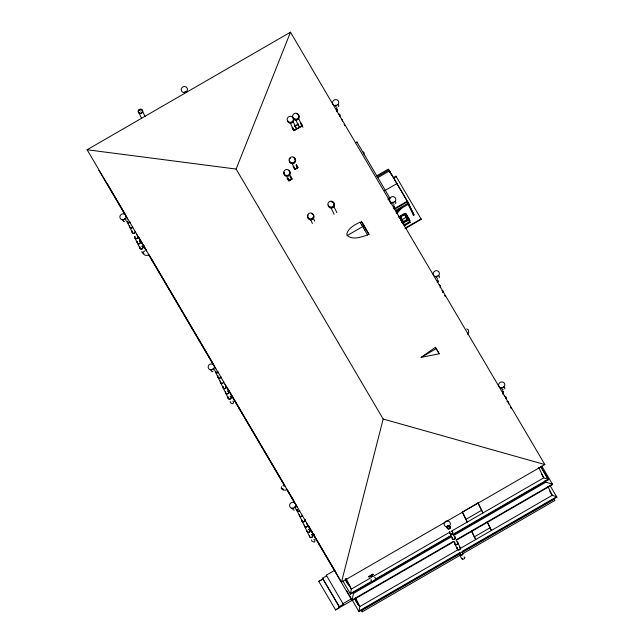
<?xml version="1.0" encoding="UTF-8"?>
<svg xmlns="http://www.w3.org/2000/svg" width="644" height="644" viewBox="0 0 644 644"><rect width="100%" height="100%" fill="white"/><g stroke="black" fill="none" stroke-linecap="round" stroke-linejoin="round"><path stroke-width="0.97" d="M447.169 527.066L447.363 526.261A1.521 1.521 0 0 1 448.731 525.472L449.528 525.705M449.472 525.85L449.271 526.663A1.521 1.521 0 0 1 449.021 526.993M450.357 527.13L450.156 527.935A1.521 1.521 0 0 1 448.796 528.724L447.991 528.491M393.758 205.79L393.516 206.507M437.332 279.85L437.083 280.559M371.274 576.646L371.677 576.267L371.813 576.726M371.314 575.688C370.711 574.81 371.322 576.718 371.878 576.565M372.015 576.71C371.194 576.147 370.719 576.283 370.92 575.913M184.353 92.825L184.595 92.108A1.521 1.248 -28.1 0 1 185.955 91.319L186.712 91.456M373.093 581.073L350.529 594.114L351.31 589.075L346.239 578.586M460.532 552.89L358.982 611.599L359.763 606.559L355.536 597.817M454.519 541.322L352.035 600.57L353.427 593.446L451.822 536.565M341.497 582.112L383.18 419.035L236.115 169.058L290.476 32.2L544.856 464.557L341.497 582.112L87.117 149.754L290.476 32.2M123.229 219.395L123.028 220.208A1.521 1.393 -72.4 0 0 123.793 221.504L124.542 221.641M125.846 220.715L126.039 219.902A1.521 1.393 -72.4 0 0 125.282 218.614L124.525 218.477M211.506 369.447L211.312 370.252A1.521 1.393 -72.4 0 0 212.069 371.548L212.826 371.685M214.13 370.767L214.323 369.954A1.521 1.393 -72.4 0 0 213.567 368.658L212.81 368.521M292.94 507.85L292.738 508.663A1.521 1.393 -72.4 0 0 293.503 509.951L294.26 510.088M295.556 509.171L295.757 508.358A1.521 1.393 -72.4 0 0 294.992 507.061L294.244 506.933M141.889 251.458L142.155 252.681L143.958 253.656M230.166 401.502L230.439 402.733L232.734 403.772A1.578 1.497 -25.8 0 0 232.774 401.148M311.599 539.914L311.873 541.137L314.159 542.176A1.578 1.497 -25.8 0 0 313.829 539.414M467.608 334.228L468.647 332.191L468.357 329.817L466.707 328.899M335.782 105.02L335.54 105.737A1.521 1.377 16.6 0 0 336.305 107.033L337.102 107.258M336.434 109.496L336.683 108.78A1.521 1.377 16.6 0 0 336.643 108.401M338.535 106.606L338.776 105.89A1.521 1.377 16.6 0 0 338.011 104.594L337.214 104.368M392.864 202.039L392.623 202.747A1.521 1.377 16.6 0 0 393.379 204.043L394.184 204.277M395.609 203.617L395.851 202.908A1.521 1.377 16.6 0 0 395.094 201.612L394.289 201.379M436.431 276.091L436.189 276.799A1.521 1.377 16.6 0 0 436.946 278.095L437.751 278.329M439.176 277.669L439.425 276.96A1.521 1.377 16.6 0 0 438.661 275.664L437.864 275.431M501.885 387.334L501.636 388.042A1.521 1.377 16.6 0 0 502.401 389.338L503.197 389.572M502.537 391.802L502.779 391.093A1.521 1.377 16.6 0 0 502.739 390.715M504.63 388.912L504.872 388.203A1.521 1.377 16.6 0 0 504.115 386.907L503.31 386.674M396.141 212.85L400.117 208.551M396.921 212.391L398.902 210.242M400.222 208.817L401.542 207.384M397.107 212.649L401.743 207.634M397.227 212.906L402.508 207.191M374.285 580.896L375.283 579.729L374.285 580.896L373.617 580.59M421.104 357.388L435.4 347.301L439.208 353.765L421.104 357.388L436.35 348.565M144.747 250.991L143.201 251.981L143.242 253.841L145.142 255.282L147.363 255.435L148.909 254.436M287.039 489.215L285.493 490.205L283.271 490.052L281.372 488.611L281.331 486.759M294.405 126.321L298.373 124.026M294.59 126.562L298.494 124.308M300.635 123.068L302.157 125.652L293.97 130.386L292.448 127.802M144.32 245.799L142.727 246.837M355.544 142.799L356.913 142.01L389.845 198.062L387.801 199.246M376.643 175.86L388.38 169.082L408.9 203.947L396.318 211.216M377.175 176.77L388.912 169.984M377.634 177.76L389.483 170.91L391.649 175.273M389.322 171.916L389.87 171.602M393.42 177.663L395.955 176.19L421.281 219.314L405.205 228.612M393.629 178.098L396.165 176.633L395.955 176.19M384.589 190.729L397.163 183.46M388.276 198.416L389.636 197.628L389.845 198.062M347.188 235.575L364.134 225.778L368.996 234.432C362.355 236.589 353.347 240.614 347.188 235.575L346.818 233.643C348.71 227.791 354.828 224.748 359.972 222.18L360.358 222.824M394.579 208.527L406.742 201.492L407.137 202.184M394.877 209.042L407.596 201.693L414.02 214.983L413.472 215.297L413.166 214.782L413.714 214.46L407.378 201.355M395.786 210.306L408.36 203.037M400.141 218.364L399.409 216.835L405.173 213.502L408.626 219.379L402.862 222.711L404.343 225.77L410.107 222.438L408.409 219.057L408.916 218.767L405.978 213.776L405.478 214.066M404.029 214.404L399.98 216.738L399.739 216.328L404.593 213.526L404.834 213.937M400.584 216.915L404.706 214.532L407.443 219.193L403.321 221.576L400.584 216.915L401.945 219.725L406.066 217.342L404.706 214.532M406.477 216.134L406.976 215.845L405.978 213.776M402.355 222.574L399.715 217.39L403.072 224.056M403.353 222.639L408.57 220.087L403.353 222.639L404.561 225.078L409.584 222.172L408.368 219.733M409.407 221.125L409.914 220.836L408.916 218.767M406.034 223.758L404.561 225.078M407.708 222.792L409.584 222.172M404.996 228.169L421.071 218.88L421.281 219.314M314.039 534.254L312.437 535.293L314.079 534.343M352.952 599.87L335.588 609.908L339.573 607.324L322.515 578.215L326.605 575.849L326.291 575.189L334.687 570.334M323.183 578.94L318.844 581.452L322.829 578.867M481.495 510.354L483.016 512.946L478.154 502.892L462.456 511.964L467.319 522.018L465.797 519.426L481.495 510.354L477.848 502.819M369.06 576.944L368.811 576.444L372.876 574.094L373.126 574.593L369.02 576.879L373.126 574.593M370.509 575.808C371.781 577.716 369.769 575.382 370.783 575.656M371.194 575.414L372.031 576.122L371.532 575.221M370.719 576.251L371.266 576.517M371.25 575.591L371.741 575.656M371.226 577.563L351.31 589.075L345.353 578.956M372.957 576.565L450.003 532.024M451.734 531.026L543.753 477.832L548.213 479.281L548.422 479.716L452.949 534.906M350.312 593.679L372.015 581.138M375.484 579.125L451.001 535.478M452.74 534.472L548.213 479.281L540.727 466.546M374.832 580.067L451.211 535.913M453.561 535.558L545.862 482.203L552.455 484.151L552.665 484.594L456.258 540.324M351.431 598.791L343.035 603.645L343.349 604.305L339.259 606.672L339.573 607.324M351.825 600.128L453.44 541.387M456.049 539.881L552.455 484.151M471.722 531.123L475.779 539.495L474.25 536.911L489.947 527.839L487.114 521.97M458.464 549.501L359.763 606.559L355.198 598.791M460.194 548.503L552.206 495.317L556.666 496.757L556.883 497.2L462.271 551.884M358.772 611.156L459.454 552.955M462.062 551.449L556.666 496.757M460.066 553.607L361.67 610.488L362.306 611.8L460.702 554.919M461.804 552.6L554.106 499.245L554.742 500.557L462.44 553.912M127.906 221.367L127.15 221.23M216.191 371.419L215.434 371.282M297.625 509.823L296.868 509.686M282.877 485.761L285.099 485.914M87.117 149.754L236.115 169.058M447.902 527.452L447.105 527.219M383.18 419.035L544.856 464.557M282.708 488.772L281.951 488.482L283.288 489.496L282.78 488.82M374.583 577.547L375.846 578.223L375.895 579.592L374.486 581.105L372.425 581.604L371.161 580.928L371.105 579.56M362.258 151.356L363.9 152.282L364.19 154.657M460.017 554.532C460.476 557.881 463.06 561.455 465.024 557.672A1.578 1.497 -25.8 0 0 464.091 556.988M361.952 225.207L359.972 222.18M139.458 109.713L140.287 111.082M364.134 225.778L361.244 221.15L368.996 234.432M361.815 224.965L363.788 228.314M408.127 202.675L389.201 170.451M389.242 171.747L389.016 171.401M413.714 214.46L414.02 214.983M406.976 215.845L409.914 220.836M409.117 220.763L410.107 222.438M406.066 217.342L407.435 219.676M402.395 220.506L403.313 222.059M399.409 216.835L402.862 222.711M388.493 199.342L391.013 203.617M398.354 216.014L399.57 218.163M541.757 465.982L552.665 484.594M540.936 466.981L548.422 479.716M550.177 485.721L556.883 497.2M541.258 473.598L543.753 477.832L538.682 467.343M549.71 491.082L552.206 495.317L547.98 486.574M553.727 498.826L554.742 500.557M435.4 347.301L439.2 353.757M300.756 122.65L302.583 125.749L293.849 130.804L292.022 127.697M296.337 164.566L298.164 167.673L294.888 169.565L293.068 166.458M296.216 164.985L297.745 167.569L295.008 169.147L293.487 166.563M290.396 175.683L292.376 179.048L288.826 181.101L286.854 177.736M290.219 176.311L291.74 178.895L289.011 180.473L287.49 177.889M489.947 527.839L491.469 530.423L487.419 522.043M345.281 578.98L349.748 586.579M345.264 579.584L347.816 583.915M346.198 581.323L347.728 583.923M355.327 599.242L358.877 605.279M355.069 599.282L358.12 604.45M355.705 600.586L358.748 605.763M361.284 610.077L362.306 611.8M342.849 580.993L350.529 594.114M109.174 187.01L107.435 183.975L107.645 184.409M109.472 187.436L110.494 189.167M110.704 189.61L121.402 207.787M121.7 208.213L123.946 212.118M124.244 212.544L125.266 214.275M138.508 236.783L140.754 240.687M141.052 241.114L143.298 245.01M143.596 245.445L146.357 250.21M149.416 255.402L154.294 263.621M154.512 264.056L155.526 265.795M155.824 266.222L158.07 270.118M158.368 270.552L160.115 273.579M160.412 274.014L166.522 284.398M166.732 284.841L170.298 290.895M170.596 291.329L173.655 296.522M173.864 296.956L174.878 298.687M175.184 299.114L179.974 307.349M180.272 307.776L185.875 317.299M186.092 317.733L188.426 321.63M188.636 322.064L189.65 323.795M189.948 324.222L192.202 328.126M192.5 328.553L199.334 340.241M199.632 340.676L213.591 364.488M227.646 388.292L233.458 398.25M233.756 398.676L245.686 419.027M245.984 419.453L248.23 423.358M248.528 423.784L252.81 431.15M253.116 431.577L265.038 451.927M265.336 452.354L267.582 456.25M267.88 456.685L278.578 474.861M278.788 475.296L279.81 477.035M280.108 477.462L282.354 481.358M282.652 481.793L284.398 484.819M287.24 489.577L294.582 502.135M308.798 526.22L310.255 528.7M310.464 529.135L317.251 540.67M317.524 541.057L318.498 542.707M318.708 543.15L323.843 551.803M324.544 553.067L325.55 554.782M325.848 555.2L330.098 562.494M330.388 562.92L331.394 564.635M331.612 565.07L335.935 572.355M347.1 591.321L349.338 595.209M349.636 595.636L358.982 611.599M125.178 214.991L98.967 170.362L99.176 170.797M125.991 216.287L127.52 218.88M136.697 234.48L146.381 250.943M148.418 254.412L213.373 364.89M214.178 366.186L215.708 368.787M224.885 384.379L284.535 485.753M286.274 488.796L294.727 503.085M295.749 504.816L297.278 507.416M306.455 523.017L352.035 600.57M326.291 575.189L343.349 604.305M322.515 578.215L339.259 606.672M318.74 581.234L335.588 609.908M363.707 228.185L364.81 230.093M364.617 229.771L367.507 234.971M371.516 576.38L371.757 576.815M545.017 480.456L545.862 482.203M407.982 203.931L413.472 215.297M405.173 213.502L406.275 215.796M402.661 222.397L403.377 223.879M356.913 142.01L357.122 142.445M302.157 125.652L302.946 127.279M298.607 118.585L301.4 124.356M295.475 119.333L298.671 125.934M293.141 121.74L295.942 127.512M333.93 206.619L336.893 212.737M290.017 122.489L293.213 129.09M330.783 207.328L334.164 214.315M462.151 511.891L465.797 519.426M471.827 531.88L474.25 536.911M291.893 162.988L294.252 167.859M313.459 218.461L314.731 221.077M310.311 219.161L312.421 223.532M457.675 542.465L460.082 547.448M454.938 544.043L457.353 549.026M142.115 110.349L145.125 116.572M138.702 112.322L141.712 118.544M346.593 590.459L346.802 590.902M304.829 519.555L304.789 519.466A1.578 1.497 -25.8 0 1 303.767 521.624A1.578 1.497 -25.8 0 1 301.819 520.207M297.069 510.732L299.484 515.715M299.605 515.981L302.02 520.964M302.141 521.221L304.556 526.204M304.676 526.47L307.091 531.445M307.22 531.711L309.627 536.694M215.643 372.329L218.05 377.312M218.179 377.569L220.586 382.552M220.715 382.818L223.122 387.801M223.251 388.058L225.658 393.041M225.786 393.307L228.193 398.282M127.359 222.285L129.766 227.26M129.895 227.525L132.302 232.508M134.966 238.014L137.373 242.997M137.502 243.255L139.917 248.238M300.458 123.672A1.578 1.497 -25.8 0 1 301.569 125.371A1.578 1.497 -25.8 0 1 299.871 126.659A1.578 1.497 -25.8 0 1 298.47 125.186M295.379 126.973A1.578 1.497 -25.8 0 1 295.982 128.913A1.578 1.497 -25.8 0 1 294.018 129.742A1.578 1.497 -25.8 0 1 293.068 127.947M288.987 122.223A2.89 2.753 -25.8 0 1 287.675 120.565M287.643 121.072A3.148 2.995 -25.8 0 0 291.812 122.988A3.148 2.995 -25.8 0 0 293.39 118.641A3.148 2.995 -25.8 0 0 298.566 118.842A3.148 2.995 -25.8 0 0 296.973 114.125M297.971 114.616A2.89 2.753 -25.8 0 1 298.776 116.556M298.671 117.28A2.89 2.753 -25.8 0 1 298.373 117.957M294.445 119.068A2.89 2.753 -25.8 0 1 293.406 118.069M296.047 165.597A1.578 1.497 -25.8 0 1 297.15 167.295A1.578 1.497 -25.8 0 1 295.459 168.583A1.578 1.497 -25.8 0 1 294.05 167.102M291.555 162.996A2.89 2.753 -25.8 0 1 289.558 161.081M289.881 158.963A2.89 2.753 -25.8 0 1 290.347 158.376M293.809 157.852A2.89 2.753 -25.8 0 1 294.397 158.279M294.839 158.851A2.89 2.753 -25.8 0 1 295.121 159.511M294.791 158.545A3.148 2.995 -25.8 0 1 294.067 163.31A3.148 2.995 -25.8 0 1 289.526 161.588M290.042 176.923A1.578 1.497 -25.8 0 1 291.12 178.75A1.578 1.497 -25.8 0 1 289.188 179.869A1.578 1.497 -25.8 0 1 288.11 178.034M289.478 171.481A2.89 2.753 -25.8 0 1 289.84 172.866M286.186 175.627A2.89 2.753 -25.8 0 1 285.501 175.369M284.914 174.943A2.89 2.753 -25.8 0 1 284.471 174.379M284.197 173.711A2.89 2.753 -25.8 0 1 284.213 172.278M288.786 170.716A3.148 2.995 -25.8 0 1 289.993 174.58A3.148 2.995 -25.8 0 1 286.073 176.231A3.148 2.995 -25.8 0 1 284.181 172.656M312.34 218.541A1.578 1.497 -25.8 0 1 312.01 218.791M311.785 213.905A3.148 2.995 -25.8 0 1 313.998 217.294A3.148 2.995 -25.8 0 1 310.617 219.862A3.148 2.995 -25.8 0 1 307.816 216.915M312.775 214.396A2.89 2.753 -25.8 0 1 313.588 216.336M313.475 217.06A2.89 2.753 -25.8 0 1 313.177 217.736M308.669 218.421A2.89 2.753 -25.8 0 1 307.856 216.473M307.969 215.748A2.89 2.753 -25.8 0 1 308.259 215.072M332.256 202.071A3.148 2.995 -25.8 0 1 334.469 205.46A3.148 2.995 -25.8 0 1 331.088 208.028A3.148 2.995 -25.8 0 1 328.287 205.082M333.97 203.786A2.89 2.753 -25.8 0 1 333.946 205.227M329.14 206.579A2.89 2.753 -25.8 0 1 328.416 205.356M331.233 201.797A2.89 2.753 -25.8 0 1 331.974 201.87M332.666 202.136A2.89 2.753 -25.8 0 1 333.697 203.126M462.295 559.25A1.578 1.497 -25.8 0 1 462.102 558.501M447.226 526.534A1.578 1.497 -25.8 0 1 449.786 526.261A1.578 1.497 -25.8 0 1 449.085 528.676A1.578 1.497 -25.8 0 1 447.008 527.299M462.054 552.149A1.578 1.497 -25.8 0 1 462.593 554.21A1.578 1.497 -25.8 0 1 460.452 554.814A1.578 1.497 -25.8 0 1 459.913 552.753M462.183 552.415A1.578 1.497 -25.8 0 1 462.722 554.468A1.578 1.497 -25.8 0 1 460.581 555.072A1.578 1.497 -25.8 0 1 460.041 553.019M451.911 531.179A1.578 1.497 -25.8 0 1 452.45 533.232A1.578 1.497 -25.8 0 1 450.309 533.836A1.578 1.497 -25.8 0 1 449.762 531.783M451.661 531.3A1.578 1.497 -25.8 0 1 452.692 533.256A1.578 1.497 -25.8 0 1 450.55 534.158A1.578 1.497 -25.8 0 1 449.89 532.041M454.447 536.42A1.578 1.497 -25.8 0 1 455.05 538.36A1.578 1.497 -25.8 0 1 453.086 539.189A1.578 1.497 -25.8 0 1 452.136 537.394M459.647 547.167A1.578 1.497 -25.8 0 1 460.186 549.227A1.578 1.497 -25.8 0 1 458.045 549.831A1.578 1.497 -25.8 0 1 457.498 547.778M454.197 536.541A1.578 1.497 -25.8 0 1 455.228 538.497A1.578 1.497 -25.8 0 1 453.086 539.398A1.578 1.497 -25.8 0 1 452.426 537.289M456.982 541.668A1.578 1.497 -25.8 0 1 457.586 543.6A1.578 1.497 -25.8 0 1 455.622 544.43A1.578 1.497 -25.8 0 1 454.68 542.634M459.518 546.909A1.578 1.497 -25.8 0 1 460.122 548.849A1.578 1.497 -25.8 0 1 458.158 549.67A1.578 1.497 -25.8 0 1 457.216 547.883M456.733 541.781A1.578 1.497 -25.8 0 1 457.763 543.737A1.578 1.497 -25.8 0 1 455.622 544.647A1.578 1.497 -25.8 0 1 454.962 542.53M449.818 526.43A1.578 1.497 -25.8 0 1 449.335 528.885A1.578 1.497 -25.8 0 1 447.137 527.694A1.578 1.497 -25.8 0 1 449.126 526.051M336.562 108.812A1.578 1.497 -25.8 0 1 336.522 111.436M339.098 114.06A1.578 1.497 -25.8 0 1 339.638 116.113M341.763 119.567A1.578 1.497 -25.8 0 1 342.463 121.249M344.886 125.443A1.578 1.497 -25.8 0 1 344.934 125.838M344.17 124.542A1.578 1.497 -25.8 0 1 344.733 125.089M339.227 114.318A1.578 1.497 -25.8 0 1 339.766 116.371M341.634 119.301A1.578 1.497 -25.8 0 1 342.334 120.983M344.298 124.807A1.578 1.497 -25.8 0 1 345.007 125.709M336.313 108.933A1.578 1.497 -25.8 0 1 336.651 111.702M393.959 206.056A1.578 1.497 -25.8 0 1 393.597 208.447M398.338 216.175A1.578 1.497 -25.8 0 1 399.417 218.002M398.467 216.432A1.578 1.497 -25.8 0 1 399.602 217.873M401.566 221.794A1.578 1.497 -25.8 0 1 401.961 222.462M396.302 211.329A1.578 1.497 -25.8 0 1 396.841 213.389M401.373 221.818A1.578 1.497 -25.8 0 1 401.937 222.365M396.495 211.304A1.578 1.497 -25.8 0 1 396.463 213.446M393.766 206.088A1.578 1.497 -25.8 0 1 393.726 208.712M437.526 280.116A1.578 1.497 -25.8 0 1 437.171 282.507M439.369 284.978A1.578 1.497 -25.8 0 1 440.287 287.184M439.498 285.244A1.578 1.497 -25.8 0 1 440.158 287.763M442.034 290.484A1.578 1.497 -25.8 0 1 442.951 292.682M444.819 295.612A1.578 1.497 -25.8 0 1 445.141 295.846M445.382 296.151A1.578 1.497 -25.8 0 1 445.535 296.514M442.283 290.372A1.578 1.497 -25.8 0 1 442.822 292.424M444.569 295.733A1.578 1.497 -25.8 0 1 444.948 295.878M445.262 296.103A1.578 1.497 -25.8 0 1 445.511 296.417M437.654 280.373A1.578 1.497 -25.8 0 1 437.622 282.515M502.658 391.125A1.578 1.497 -25.8 0 1 502.618 393.75M504.413 396.181A1.578 1.497 -25.8 0 1 505.733 398.419M507.73 401.606A1.578 1.497 -25.8 0 1 508.43 403.297M506.957 401.429A1.578 1.497 -25.8 0 1 507.359 401.47M507.858 401.872A1.578 1.497 -25.8 0 1 508.398 403.925M510.265 406.855A1.578 1.497 -25.8 0 1 510.829 407.394M505.323 396.632A1.578 1.497 -25.8 0 1 505.862 398.684M510.958 407.66A1.578 1.497 -25.8 0 1 511.095 408.803M510.394 407.113A1.578 1.497 -25.8 0 1 510.716 407.346M502.787 391.383A1.578 1.497 -25.8 0 1 502.747 394.007M230.359 396.165A1.578 1.497 -25.8 0 1 230.963 398.105A1.578 1.497 -25.8 0 1 229.006 398.934A1.578 1.497 -25.8 0 1 228.057 397.139M230.109 396.285A1.578 1.497 -25.8 0 1 231.148 398.242A1.578 1.497 -25.8 0 1 229.006 399.151A1.578 1.497 -25.8 0 1 228.346 397.034M218.219 372.007A1.578 1.497 -25.8 0 1 215.313 371.314M220.916 376.877A1.578 1.497 -25.8 0 1 218.791 377.931A1.578 1.497 -25.8 0 1 218.075 375.798M221.045 377.143A1.578 1.497 -25.8 0 1 218.026 377.215M223.516 381.731A1.578 1.497 -25.8 0 1 221.52 383.236A1.578 1.497 -25.8 0 1 220.61 381.039M227.573 391.045A1.578 1.497 -25.8 0 1 228.652 392.872A1.578 1.497 -25.8 0 1 226.72 393.991A1.578 1.497 -25.8 0 1 225.65 392.156M223.589 381.602A1.578 1.497 -25.8 0 1 222.051 383.542A1.578 1.497 -25.8 0 1 220.57 381.675M225.851 386.223A1.578 1.497 -25.8 0 1 224.466 388.525A1.578 1.497 -25.8 0 1 223.146 386.287M227.823 390.924A1.578 1.497 -25.8 0 1 228.362 392.977A1.578 1.497 -25.8 0 1 226.221 393.581A1.578 1.497 -25.8 0 1 225.682 391.528M225.98 386.481A1.578 1.497 -25.8 0 1 224.796 388.767A1.578 1.497 -25.8 0 1 223.114 386.915M218.348 372.264A1.578 1.497 -25.8 0 1 215.499 371.186M311.414 534.431A1.578 1.497 -25.8 0 1 312.525 536.13A1.578 1.497 -25.8 0 1 310.835 537.418A1.578 1.497 -25.8 0 1 309.426 535.937M311.543 534.689A1.578 1.497 -25.8 0 1 312.654 536.396A1.578 1.497 -25.8 0 1 310.955 537.676A1.578 1.497 -25.8 0 1 309.555 536.202M299.653 510.41A1.578 1.497 -25.8 0 1 296.747 509.718M302.35 515.281A1.578 1.497 -25.8 0 1 299.283 514.967M302.479 515.546A1.578 1.497 -25.8 0 1 300.547 516.665A1.578 1.497 -25.8 0 1 299.468 514.83M308.605 529.408A1.578 1.497 -25.8 0 1 310.142 530.881A1.578 1.497 -25.8 0 1 308.557 532.435A1.578 1.497 -25.8 0 1 307.019 530.954M304.628 519.338A1.578 1.497 -25.8 0 1 303.888 521.89A1.578 1.497 -25.8 0 1 302.004 520.078M307.285 524.627A1.578 1.497 -25.8 0 1 306.101 526.913A1.578 1.497 -25.8 0 1 304.419 525.061M308.879 529.183A1.578 1.497 -25.8 0 1 309.547 531.702A1.578 1.497 -25.8 0 1 306.938 531.083M307.164 524.578A1.578 1.497 -25.8 0 1 306.423 527.13A1.578 1.497 -25.8 0 1 304.54 525.319M299.774 510.668A1.578 1.497 -25.8 0 1 296.932 509.589M142.083 246.121A1.578 1.497 -25.8 0 1 142.686 248.053A1.578 1.497 -25.8 0 1 140.722 248.882A1.578 1.497 -25.8 0 1 139.772 247.095M141.833 246.241A1.578 1.497 -25.8 0 1 142.863 248.198A1.578 1.497 -25.8 0 1 140.722 249.099A1.578 1.497 -25.8 0 1 140.062 246.982M129.935 221.955A1.578 1.497 -25.8 0 1 127.037 221.27M132.64 226.833A1.578 1.497 -25.8 0 1 130.515 227.887A1.578 1.497 -25.8 0 1 129.79 225.746M132.761 227.091A1.578 1.497 -25.8 0 1 130.837 228.209A1.578 1.497 -25.8 0 1 129.758 226.382M135.184 231.293A1.578 1.497 -25.8 0 1 133.445 233.225A1.578 1.497 -25.8 0 1 132.326 230.995M139.297 240.993A1.578 1.497 -25.8 0 1 140.328 242.949A1.578 1.497 -25.8 0 1 138.186 243.859A1.578 1.497 -25.8 0 1 137.526 241.742M135.312 231.55A1.578 1.497 -25.8 0 1 133.775 233.498A1.578 1.497 -25.8 0 1 132.294 231.623M137.325 235.865A1.578 1.497 -25.8 0 1 137.389 237.91A1.578 1.497 -25.8 0 1 135.288 238.224A1.578 1.497 -25.8 0 1 134.862 236.235M139.547 240.872A1.578 1.497 -25.8 0 1 140.15 242.812A1.578 1.497 -25.8 0 1 138.186 243.641A1.578 1.497 -25.8 0 1 137.236 241.846M137.454 236.131A1.578 1.497 -25.8 0 1 137.518 238.167A1.578 1.497 -25.8 0 1 135.417 238.481A1.578 1.497 -25.8 0 1 134.99 236.501M130.064 222.22A1.578 1.497 -25.8 0 1 127.158 221.528M289.389 122.288A3.148 2.995 -25.8 0 0 293.262 118.496A3.148 2.995 -25.8 0 0 288.069 117.256A3.148 2.995 -25.8 0 0 289.389 122.288M294.847 119.132A3.148 2.995 -25.8 0 0 298.727 115.34A3.148 2.995 -25.8 0 0 293.527 114.101A3.148 2.995 -25.8 0 0 294.847 119.132M291.273 162.795A3.148 2.995 -25.8 0 0 295.153 159.004A3.148 2.995 -25.8 0 0 289.953 157.772A3.148 2.995 -25.8 0 0 291.273 162.795M285.912 175.434A3.148 2.995 -25.8 0 0 289.784 171.642A3.148 2.995 -25.8 0 0 284.592 170.41A3.148 2.995 -25.8 0 0 285.912 175.434M309.659 218.912A3.148 2.995 -25.8 0 0 313.531 215.12A3.148 2.995 -25.8 0 0 308.339 213.88A3.148 2.995 -25.8 0 0 309.659 218.912M330.131 207.07A3.148 2.995 -25.8 0 0 334.003 203.279A3.148 2.995 -25.8 0 0 328.81 202.047A3.148 2.995 -25.8 0 0 330.131 207.07M139.764 113.545A2.367 2.254 -25.8 0 0 142.678 110.696A2.367 2.254 -25.8 0 0 138.774 109.762A2.367 2.254 -25.8 0 0 139.764 113.545M139.877 113.175A1.972 1.876 -25.8 0 0 142.3 110.8A1.972 1.876 -25.8 0 0 139.048 110.027A1.972 1.876 -25.8 0 0 139.877 113.175M446.364 526.848A3.156 3.003 -25.8 0 0 450.253 523.049A3.156 3.003 -25.8 0 0 445.044 521.817A3.156 3.003 -25.8 0 0 446.364 526.848M334.759 105.568A3.156 3.003 -25.8 0 0 338.647 101.768A3.156 3.003 -25.8 0 0 333.439 100.528A3.156 3.003 -25.8 0 0 334.759 105.568M391.842 202.578A3.156 3.003 -25.8 0 0 395.722 198.779A3.156 3.003 -25.8 0 0 390.514 197.547A3.156 3.003 -25.8 0 0 391.842 202.578M435.408 276.638A3.156 3.003 -25.8 0 0 439.297 272.839A3.156 3.003 -25.8 0 0 434.088 271.599A3.156 3.003 -25.8 0 0 435.408 276.638M500.855 387.873A3.156 3.003 -25.8 0 0 504.743 384.074A3.156 3.003 -25.8 0 0 499.535 382.842A3.156 3.003 -25.8 0 0 500.855 387.873M210.419 369.857A3.156 3.003 -25.8 0 0 214.307 366.058A3.156 3.003 -25.8 0 0 209.099 364.826A3.156 3.003 -25.8 0 0 210.419 369.857M291.853 508.261A3.156 3.003 -25.8 0 0 295.733 504.461A3.156 3.003 -25.8 0 0 290.524 503.23A3.156 3.003 -25.8 0 0 291.853 508.261M122.135 219.813A3.156 3.003 -25.8 0 0 126.023 216.014A3.156 3.003 -25.8 0 0 120.814 214.774A3.156 3.003 -25.8 0 0 122.135 219.813M183.484 92.478A3.156 3.003 -25.8 0 0 187.364 88.679A3.156 3.003 -25.8 0 0 182.155 87.439A3.156 3.003 -25.8 0 0 183.484 92.478"/></g></svg>
